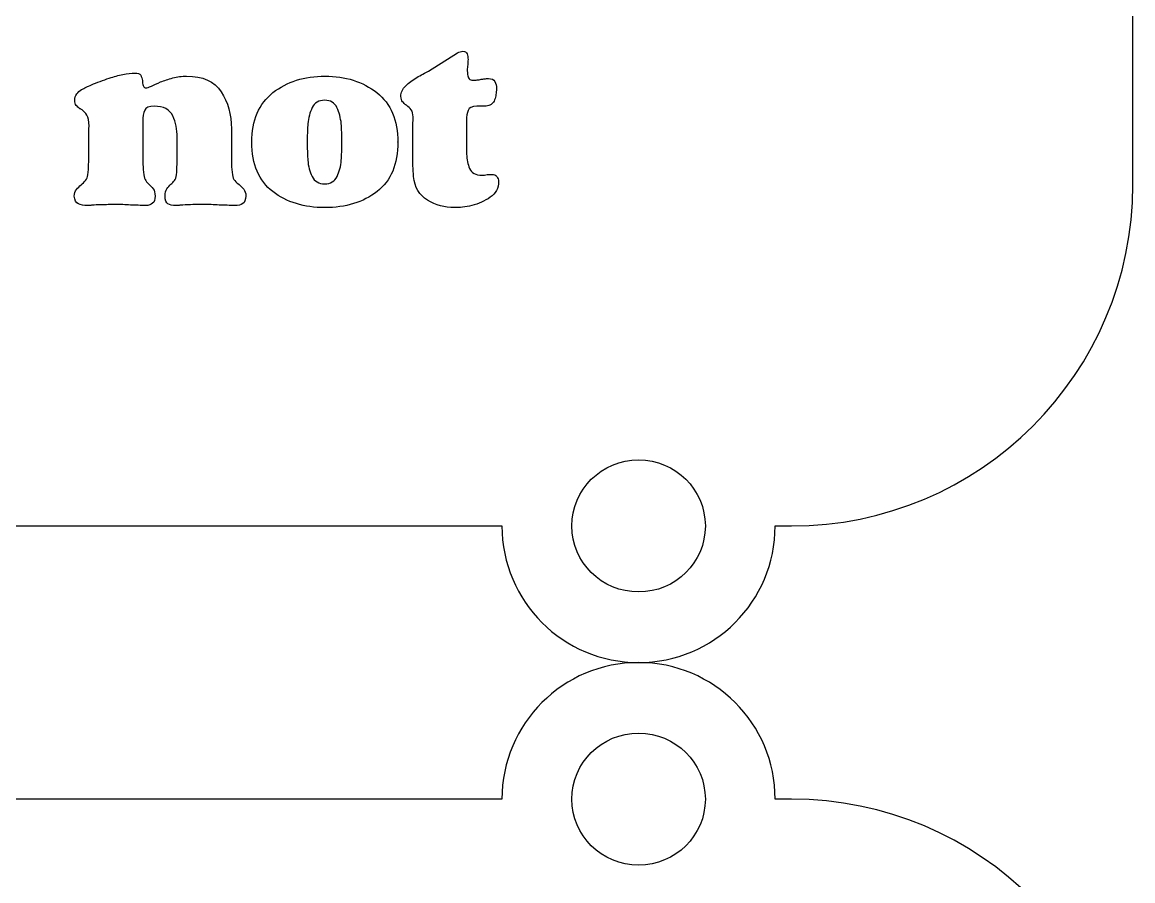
# Model space of a CAD drawing. Extents: x 1489 to 1914, y 371 to 1329.
# Drawn here: x 1694.5 to 1786.7, y 664.5 to 735.8 of the extents above; entities that cross this region are included whole.
import ezdxf

# ---------------------------------------------------------------- set-up
doc = ezdxf.new("R2010")
doc.units = 0
doc.layers.add('G0101', color=7, linetype='CONTINUOUS')

msp = doc.modelspace()

# ---------------------------------------------------------------- linework, layer by layer
at = {"layer": 'G0101', "color": 1}
for points in [[(1786.656555, 722.292882), (1786.656555, 750.675881)], [(1673.313558, 693.964883), (1734.292557, 693.964883)], [(1756.970556, 693.964883), (1758.328556, 693.964883)], [(1734.292557, 671.287383), (1673.313558, 671.287383)], [(1758.328556, 671.287383), (1756.970556, 671.287383)]]:
    msp.add_lwpolyline(points, dxfattribs=at)
at = {"layer": 'G0101', "color": 4}
for points in [[(1728.196657, 731.736682), (1730.616657, 733.256682)], [(1731.416657, 731.816682), (1731.416657, 731.725682)], [(1731.436657, 731.636682), (1731.436657, 731.546682), (1731.436657, 731.455682)], [(1704.457157, 730.956382), (1704.457157, 730.886382), (1704.457157, 730.816382)], [(1733.836657, 730.316682), (1733.836657, 730.286682), (1733.836657, 730.256682)], [(1732.836657, 728.816682), (1732.696657, 728.816682), (1732.196657, 728.816682)], [(1704.477157, 727.512382), (1704.477157, 726.951382), (1704.477157, 724.885382)], [(1726.896657, 724.788682), (1726.896657, 727.124682), (1726.916657, 727.923682)], [(1731.356657, 727.640682), (1731.356657, 725.148682), (1731.356657, 724.979682), (1731.356657, 724.830682)], [(1699.997158, 724.864382), (1699.997158, 726.969382), (1700.017157, 727.169382)], [(1711.837157, 726.947382), (1711.837157, 724.883382)], [(1711.837157, 726.927382), (1711.837157, 726.947382)], [(1707.337157, 724.865382), (1707.337157, 726.229382)], [(1718.136757, 726.316482), (1718.136757, 725.376482)], [(1720.996757, 725.356482), (1720.996757, 725.856482), (1720.996757, 726.336482)], [(1725.656757, 725.836482), (1725.656757, 725.856482)], [(1726.896657, 724.768682), (1726.896657, 724.788682)]]:
    msp.add_lwpolyline(points, dxfattribs=at)
at = {"layer": 'G0101', "color": 1}
for points in [[(1745.631556, 688.484883)], [(1758.328556, 671.287383)], [(1745.631556, 665.807383)]]:
    msp.add_lwpolyline(points, close=True, dxfattribs=at)
at = {"layer": 'G0101', "color": 4}
for points in [[(1730.616657, 733.256682), (1730.683657, 733.282682), (1730.752657, 733.309682), (1730.826657, 733.336682)], [(1730.826657, 733.336682), (1730.899657, 733.362682), (1730.976657, 733.376682), (1731.056657, 733.376682)], [(1731.056657, 733.376682), (1731.229657, 733.376682), (1731.343657, 733.305682), (1731.396657, 733.163682)], [(1731.396657, 733.163682), (1731.449657, 733.021682), (1731.476657, 732.863682), (1731.476657, 732.687682)], [(1731.426657, 732.028682), (1731.419657, 731.954682), (1731.416657, 731.883682), (1731.416657, 731.816682)], [(1731.456657, 732.261682), (1731.443657, 732.180682), (1731.433657, 732.102682), (1731.426657, 732.028682)], [(1731.466657, 732.474682), (1731.459657, 732.400682), (1731.456657, 732.329682), (1731.456657, 732.261682)], [(1731.476657, 732.687682), (1731.476657, 732.620682), (1731.473657, 732.548682), (1731.466657, 732.474682)], [(1700.937157, 730.876382), (1701.191157, 730.969382), (1701.444157, 731.063382), (1701.697157, 731.156382)], [(1701.697157, 731.156382), (1702.084157, 731.276382), (1702.464157, 731.376382), (1702.837157, 731.456382)], [(1702.837157, 731.456382), (1703.211157, 731.536382), (1703.537157, 731.576382), (1703.817157, 731.576382)], [(1703.817157, 731.576382), (1704.070157, 731.576382), (1704.234157, 731.512382), (1704.307157, 731.386382)], [(1704.307157, 731.386382), (1704.380157, 731.259382), (1704.430157, 731.116382), (1704.457157, 730.956382)], [(1705.957157, 730.836382), (1706.264157, 730.956382), (1706.600157, 731.066382), (1706.967157, 731.166382)], [(1706.967157, 731.166382), (1707.334157, 731.266382), (1707.717157, 731.316382), (1708.117157, 731.316382)], [(1708.117157, 731.316382), (1709.464157, 731.316382), (1710.420157, 730.885382), (1710.987157, 730.023382)], [(1715.286757, 729.946482), (1716.453757, 730.859482), (1717.890757, 731.316482), (1719.596757, 731.316482)], [(1719.596757, 731.316482), (1721.303757, 731.316482), (1722.739757, 730.859482), (1723.906757, 729.946482)], [(1726.306657, 730.508682), (1726.579657, 730.767682), (1726.883657, 730.997682), (1727.216657, 731.197682)], [(1727.216657, 731.197682), (1727.389657, 731.303682), (1727.563657, 731.399682), (1727.736657, 731.486682)], [(1727.736657, 731.486682), (1727.909657, 731.573682), (1728.063657, 731.656682), (1728.196657, 731.736682)], [(1731.416657, 731.725682), (1731.416657, 731.692682), (1731.423657, 731.662682), (1731.436657, 731.636682)], [(1731.436657, 731.455682), (1731.449657, 731.296682), (1731.493657, 731.176682), (1731.566657, 731.096682)], [(1731.566657, 731.096682), (1731.639657, 731.016682), (1731.756657, 730.975682), (1731.916657, 730.975682)], [(1732.236657, 730.996682), (1732.343657, 731.009682), (1732.449657, 731.029682), (1732.556657, 731.056682)], [(1732.556657, 731.056682), (1732.649657, 731.069682), (1732.749657, 731.082682), (1732.856657, 731.096682)], [(1732.856657, 731.096682), (1732.963657, 731.109682), (1733.069657, 731.116682), (1733.176657, 731.116682)], [(1733.176657, 731.116682), (1733.429657, 731.116682), (1733.603657, 731.032682), (1733.696657, 730.866682)], [(1698.997158, 729.835382), (1699.104158, 729.982382), (1699.237158, 730.102382), (1699.397158, 730.196382)], [(1699.397158, 730.196382), (1699.517158, 730.262382), (1699.644158, 730.329382), (1699.777158, 730.396382)], [(1699.777158, 730.396382), (1699.910158, 730.463382), (1700.057157, 730.529382), (1700.217157, 730.596382)], [(1700.217157, 730.596382), (1700.444157, 730.689382), (1700.684157, 730.782382), (1700.937157, 730.876382)], [(1704.457157, 730.816382), (1704.470157, 730.682382), (1704.494157, 730.569382), (1704.527157, 730.476382)], [(1704.527157, 730.476382), (1704.560157, 730.383382), (1704.637157, 730.336382), (1704.757157, 730.336382)], [(1704.757157, 730.336382), (1704.837157, 730.336382), (1704.984157, 730.386382), (1705.197157, 730.486382)], [(1705.197157, 730.486382), (1705.410157, 730.586382), (1705.664157, 730.702382), (1705.957157, 730.836382)], [(1725.896657, 729.640682), (1725.896657, 729.959682), (1726.033657, 730.248682), (1726.306657, 730.508682)], [(1731.916657, 730.975682), (1732.022657, 730.975682), (1732.129657, 730.982682), (1732.236657, 730.996682)], [(1733.696657, 730.866682), (1733.789657, 730.699682), (1733.836657, 730.516682), (1733.836657, 730.316682)], [(1733.836657, 730.256682), (1733.836657, 730.177682), (1733.833657, 730.098682), (1733.826657, 730.019682)], [(1698.837158, 729.314382), (1698.837158, 729.514382), (1698.890158, 729.688382), (1698.997158, 729.835382)], [(1698.957158, 728.883382), (1698.877158, 728.983382), (1698.837158, 729.127382), (1698.837158, 729.314382)], [(1710.987157, 730.023382), (1711.554157, 729.161382), (1711.837157, 728.130382), (1711.837157, 726.927382)], [(1713.536757, 725.836482), (1713.536757, 727.662482), (1714.120757, 729.032482), (1715.286757, 729.946482)], [(1719.576757, 729.316482), (1719.083757, 729.316482), (1718.739757, 729.112482), (1718.546757, 728.706482)], [(1720.596757, 728.706482), (1720.410757, 729.112482), (1720.069757, 729.316482), (1719.576757, 729.316482)], [(1723.906757, 729.946482), (1725.073757, 729.032482), (1725.656757, 727.662482), (1725.656757, 725.836482)], [(1726.046657, 729.190682), (1725.959657, 729.290682), (1725.910657, 729.440682), (1725.896657, 729.640682)], [(1726.356657, 728.901682), (1726.236657, 728.994682), (1726.133657, 729.090682), (1726.046657, 729.190682)], [(1733.686657, 729.348682), (1733.626657, 729.204682), (1733.542657, 729.085682), (1733.436657, 728.993682)], [(1733.796657, 729.782682), (1733.783657, 729.638682), (1733.746657, 729.493682), (1733.686657, 729.348682)], [(1733.826657, 730.019682), (1733.819657, 729.940682), (1733.809657, 729.861682), (1733.796657, 729.782682)], [(1699.257158, 728.613382), (1699.137158, 728.693382), (1699.037158, 728.782382), (1698.957158, 728.883382)], [(1699.337158, 728.562382), (1699.310158, 728.582382), (1699.284158, 728.599382), (1699.257158, 728.613382)], [(1699.437158, 728.512382), (1699.397158, 728.525382), (1699.364158, 728.542382), (1699.337158, 728.562382)], [(1699.837158, 728.072382), (1699.717158, 728.258382), (1699.584158, 728.405382), (1699.437158, 728.512382)], [(1704.637157, 728.485382), (1704.530157, 728.264382), (1704.477157, 727.940382), (1704.477157, 727.512382)], [(1705.417157, 728.816382), (1705.004157, 728.816382), (1704.744157, 728.706382), (1704.637157, 728.485382)], [(1706.967157, 728.014382), (1706.720157, 728.549382), (1706.204157, 728.816382), (1705.417157, 728.816382)], [(1718.546757, 728.706482), (1718.353757, 728.299482), (1718.229757, 727.849482), (1718.176757, 727.356482)], [(1720.956757, 727.356482), (1720.903757, 727.849482), (1720.783757, 728.299482), (1720.596757, 728.706482)], [(1726.396657, 728.881682), (1726.383657, 728.881682), (1726.369657, 728.887682), (1726.356657, 728.901682)], [(1726.756657, 728.521682), (1726.649657, 728.654682), (1726.529657, 728.774682), (1726.396657, 728.881682)], [(1726.916657, 727.923682), (1726.916657, 728.188682), (1726.863657, 728.388682), (1726.756657, 728.521682)], [(1731.476657, 728.476682), (1731.396657, 728.264682), (1731.356657, 727.985682), (1731.356657, 727.640682)], [(1732.196657, 728.816682), (1731.796657, 728.802682), (1731.556657, 728.689682), (1731.476657, 728.476682)], [(1732.976657, 728.835682), (1732.936657, 728.822682), (1732.889657, 728.816682), (1732.836657, 728.816682)], [(1733.216657, 728.875682), (1733.136657, 728.849682), (1733.056657, 728.835682), (1732.976657, 728.835682)], [(1733.436657, 728.993682), (1733.369657, 728.941682), (1733.296657, 728.901682), (1733.216657, 728.875682)], [(1700.017157, 727.169382), (1700.017157, 727.584382), (1699.957158, 727.884382), (1699.837158, 728.072382)], [(1707.337157, 726.229382), (1707.337157, 726.884382), (1707.214157, 727.479382), (1706.967157, 728.014382)], [(1718.176757, 727.356482), (1718.163757, 727.169482), (1718.153757, 726.989482), (1718.146757, 726.816482)], [(1720.986757, 726.816482), (1720.979757, 726.989482), (1720.969757, 727.169482), (1720.956757, 727.356482)], [(1718.146757, 726.816482), (1718.140757, 726.642482), (1718.136757, 726.476482), (1718.136757, 726.316482)], [(1720.996757, 726.336482), (1720.996757, 726.482482), (1720.993757, 726.642482), (1720.986757, 726.816482)], [(1715.276757, 721.726482), (1714.116757, 722.612482), (1713.536757, 723.982482), (1713.536757, 725.836482)], [(1725.656757, 725.856482), (1725.656757, 724.003482), (1725.079757, 722.629482), (1723.926757, 721.736482)], [(1699.987158, 723.992382), (1699.994158, 724.279382), (1699.997158, 724.570382), (1699.997158, 724.864382)], [(1704.477157, 724.885382), (1704.477157, 724.578382), (1704.484157, 724.280382), (1704.497157, 723.993382)], [(1707.327157, 723.993382), (1707.334157, 724.280382), (1707.337157, 724.571382), (1707.337157, 724.865382)], [(1711.837157, 724.883382), (1711.837157, 724.576382), (1711.840157, 724.279382), (1711.847157, 723.991382)], [(1718.136757, 725.376482), (1718.136757, 725.202482), (1718.140757, 725.029482), (1718.146757, 724.856482)], [(1718.146757, 724.856482), (1718.153757, 724.682482), (1718.163757, 724.509482), (1718.176757, 724.336482)], [(1720.956757, 724.336482), (1720.969757, 724.509482), (1720.979757, 724.682482), (1720.986757, 724.856482)], [(1720.986757, 724.856482), (1720.993757, 725.029482), (1720.996757, 725.196482), (1720.996757, 725.356482)], [(1726.906657, 723.879682), (1726.899657, 724.179682), (1726.896657, 724.475682), (1726.896657, 724.768682)], [(1731.356657, 724.830682), (1731.369657, 724.404682), (1731.453657, 724.009682), (1731.606657, 723.644682)], [(1699.917158, 723.120382), (1699.957158, 723.414382), (1699.981158, 723.704382), (1699.987158, 723.992382)], [(1704.497157, 723.993382), (1704.510157, 723.705382), (1704.530157, 723.415382), (1704.557157, 723.121382)], [(1707.277157, 723.121382), (1707.304157, 723.415382), (1707.320157, 723.705382), (1707.327157, 723.993382)], [(1711.847157, 723.991382), (1711.854157, 723.704382), (1711.877157, 723.413382), (1711.917157, 723.119382)], [(1718.176757, 724.336482), (1718.216757, 723.842482), (1718.336757, 723.392482), (1718.536757, 722.986482)], [(1720.606757, 722.986482), (1720.799757, 723.392482), (1720.916757, 723.842482), (1720.956757, 724.336482)], [(1726.956657, 722.971682), (1726.929657, 723.277682), (1726.913657, 723.580682), (1726.906657, 723.879682)], [(1699.727158, 722.649382), (1699.840158, 722.776382), (1699.904158, 722.933382), (1699.917158, 723.120382)], [(1704.557157, 723.121382), (1704.584157, 722.920382), (1704.640157, 722.760382), (1704.727157, 722.639382)], [(1707.107157, 722.650382), (1707.194157, 722.763382), (1707.251157, 722.920382), (1707.277157, 723.121382)], [(1711.917157, 723.119382), (1711.944157, 722.919382), (1712.010157, 722.759382), (1712.117157, 722.638382)], [(1718.536757, 722.986482), (1718.736757, 722.579482), (1719.083757, 722.376482), (1719.576757, 722.376482)], [(1719.576757, 722.376482), (1720.069757, 722.376482), (1720.413757, 722.579482), (1720.606757, 722.986482)], [(1728.116657, 721.015682), (1727.436657, 721.427682), (1727.049657, 722.079682), (1726.956657, 722.971682)], [(1731.606657, 723.644682), (1731.759657, 723.278682), (1732.103657, 723.096682), (1732.636657, 723.096682)], [(1732.636657, 723.096682), (1732.703657, 723.096682), (1732.772657, 723.099682), (1732.846657, 723.106682)], [(1732.846657, 723.106682), (1732.919657, 723.112682), (1732.989657, 723.122682), (1733.056657, 723.136682)], [(1733.056657, 723.136682), (1733.123657, 723.136682), (1733.193657, 723.139682), (1733.266657, 723.146682)], [(1733.266657, 723.146682), (1733.339657, 723.152682), (1733.409657, 723.156682), (1733.476657, 723.156682)], [(1733.476657, 723.156682), (1733.636657, 723.156682), (1733.766657, 723.096682), (1733.866657, 722.976682)], [(1733.866657, 722.976682), (1733.966657, 722.856682), (1734.016657, 722.722682), (1734.016657, 722.576682)], [(1698.797158, 721.356382), (1698.797158, 721.583382), (1698.857158, 721.767382), (1698.977158, 721.907382)], [(1698.977158, 721.907382), (1699.097158, 722.048382), (1699.224158, 722.178382), (1699.357158, 722.298382)], [(1699.357158, 722.298382), (1699.490158, 722.405382), (1699.614158, 722.522382), (1699.727158, 722.649382)], [(1704.727157, 722.639382), (1704.814157, 722.519382), (1704.910157, 722.412382), (1705.017157, 722.319382)], [(1705.017157, 722.319382), (1705.137157, 722.212382), (1705.247157, 722.092382), (1705.347157, 721.958382)], [(1705.347157, 721.958382), (1705.447157, 721.824382), (1705.497157, 721.623382), (1705.497157, 721.356382)], [(1706.337157, 721.356382), (1706.337157, 721.623382), (1706.387157, 721.827382), (1706.487157, 721.968382)], [(1706.487157, 721.968382), (1706.587157, 722.108382), (1706.697157, 722.232382), (1706.817157, 722.339382)], [(1706.817157, 722.339382), (1706.924157, 722.432382), (1707.021157, 722.536382), (1707.107157, 722.650382)], [(1712.117157, 722.638382), (1712.224157, 722.518382), (1712.344157, 722.411382), (1712.477157, 722.318382)], [(1712.477157, 722.318382), (1712.610157, 722.197382), (1712.737157, 722.071382), (1712.857157, 721.937382)], [(1712.857157, 721.937382), (1712.977157, 721.803382), (1713.037157, 721.610382), (1713.037157, 721.356382)], [(1734.016657, 722.576682), (1734.016657, 722.016682), (1733.783657, 721.576682), (1733.316657, 721.256682)], [(1699.137158, 720.716382), (1698.937158, 720.809382), (1698.824158, 721.023382), (1698.797158, 721.356382)], [(1705.497157, 721.356382), (1705.497157, 721.076382), (1705.430157, 720.876382), (1705.297157, 720.756382)], [(1706.567157, 720.716382), (1706.414157, 720.809382), (1706.337157, 721.023382), (1706.337157, 721.356382)], [(1713.037157, 721.356382), (1713.024157, 721.049382), (1712.937157, 720.843382), (1712.777157, 720.736382)], [(1719.596757, 720.396482), (1717.876757, 720.396482), (1716.436757, 720.839482), (1715.276757, 721.726482)], [(1723.926757, 721.736482), (1722.773757, 720.842482), (1721.329757, 720.396482), (1719.596757, 720.396482)], [(1730.356657, 720.396682), (1729.542657, 720.396682), (1728.796657, 720.602682), (1728.116657, 721.015682)], [(1733.316657, 721.256682), (1732.849657, 720.935682), (1732.343657, 720.709682), (1731.796657, 720.576682)], [(1699.877158, 720.576382), (1699.584158, 720.576382), (1699.337158, 720.623382), (1699.137158, 720.716382)], [(1700.157157, 720.586382), (1700.064157, 720.579382), (1699.970158, 720.576382), (1699.877158, 720.576382)], [(1700.457157, 720.616382), (1700.350157, 720.603382), (1700.251157, 720.593382), (1700.157157, 720.586382)], [(1700.737157, 720.626382), (1700.644157, 720.619382), (1700.550157, 720.616382), (1700.457157, 720.616382)], [(1701.037157, 720.636382), (1700.930157, 720.636382), (1700.830157, 720.633382), (1700.737157, 720.626382)], [(1701.607157, 720.646382), (1701.414157, 720.639382), (1701.224157, 720.636382), (1701.037157, 720.636382)], [(1702.177157, 720.656382), (1701.990157, 720.656382), (1701.800157, 720.653382), (1701.607157, 720.646382)], [(1702.817157, 720.646382), (1702.604157, 720.653382), (1702.390157, 720.656382), (1702.177157, 720.656382)], [(1703.457157, 720.616382), (1703.244157, 720.630382), (1703.030157, 720.639382), (1702.817157, 720.646382)], [(1704.097157, 720.596382), (1703.884157, 720.610382), (1703.670157, 720.616382), (1703.457157, 720.616382)], [(1704.737157, 720.576382), (1704.524157, 720.576382), (1704.310157, 720.583382), (1704.097157, 720.596382)], [(1705.297157, 720.756382), (1705.164157, 720.636382), (1704.977157, 720.576382), (1704.737157, 720.576382)], [(1707.217157, 720.576382), (1706.937157, 720.576382), (1706.720157, 720.623382), (1706.567157, 720.716382)], [(1707.497157, 720.586382), (1707.404157, 720.579382), (1707.310157, 720.576382), (1707.217157, 720.576382)], [(1707.797157, 720.616382), (1707.691157, 720.603382), (1707.590157, 720.593382), (1707.497157, 720.586382)], [(1708.647157, 720.646382), (1708.360157, 720.639382), (1708.077157, 720.630382), (1707.797157, 720.616382)], [(1709.497157, 720.656382), (1709.217157, 720.656382), (1708.934157, 720.653382), (1708.647157, 720.646382)], [(1710.167157, 720.646382), (1709.947157, 720.653382), (1709.724157, 720.656382), (1709.497157, 720.656382)], [(1710.817157, 720.616382), (1710.604157, 720.630382), (1710.387157, 720.639382), (1710.167157, 720.646382)], [(1711.487157, 720.596382), (1711.267157, 720.610382), (1711.044157, 720.616382), (1710.817157, 720.616382)], [(1712.137157, 720.576382), (1711.924157, 720.576382), (1711.707157, 720.583382), (1711.487157, 720.596382)], [(1712.777157, 720.736382), (1712.617157, 720.630382), (1712.404157, 720.576382), (1712.137157, 720.576382)], [(1731.026657, 720.435682), (1730.779657, 720.409682), (1730.556657, 720.396682), (1730.356657, 720.396682)], [(1731.796657, 720.576682), (1731.529657, 720.509682), (1731.272657, 720.462682), (1731.026657, 720.435682)]]:
    msp.add_open_spline(points, degree=3, dxfattribs=at)
at = {"layer": 'G0101', "color": 1}
for points in [[(1758.328556, 693.964883), (1773.973556, 693.964883), (1786.656555, 706.647882), (1786.656555, 722.292882)], [(1740.087556, 693.964883), (1740.087556, 696.991883), (1742.569556, 699.444883), (1745.631556, 699.444883)], [(1745.631556, 699.444883), (1748.693556, 699.444883), (1751.175556, 696.991883), (1751.175556, 693.964883)], [(1734.292557, 693.964883), (1734.292557, 687.702883), (1739.369557, 682.625883), (1745.631556, 682.625883)], [(1745.631556, 688.484883), (1742.569556, 688.484883), (1740.087556, 690.937883), (1740.087556, 693.964883)], [(1751.175556, 693.964883), (1751.175556, 690.937883), (1748.693556, 688.484883), (1745.631556, 688.484883)], [(1745.631556, 682.625883), (1751.893556, 682.625883), (1756.970556, 687.702883), (1756.970556, 693.964883)], [(1745.631556, 682.626383), (1739.369557, 682.626383), (1734.292557, 677.550383), (1734.292557, 671.287383)], [(1756.970556, 671.287383), (1756.970556, 677.550383), (1751.893556, 682.626383), (1745.631556, 682.626383)], [(1740.087556, 671.287383), (1740.087556, 674.314383), (1742.569556, 676.768383), (1745.631556, 676.768383)], [(1745.631556, 676.768383), (1748.693556, 676.768383), (1751.175556, 674.314383), (1751.175556, 671.287383)], [(1745.631556, 665.807383), (1742.569556, 665.807383), (1740.087556, 668.261383), (1740.087556, 671.287383)], [(1751.175556, 671.287383), (1751.175556, 668.261383), (1748.693556, 665.807383), (1745.631556, 665.807383)], [(1786.656555, 642.959384), (1786.656555, 658.604384), (1773.973556, 671.287383), (1758.328556, 671.287383)]]:
    msp.add_open_spline(points, degree=3, dxfattribs=at)

doc.saveas('drawing.dxf')
